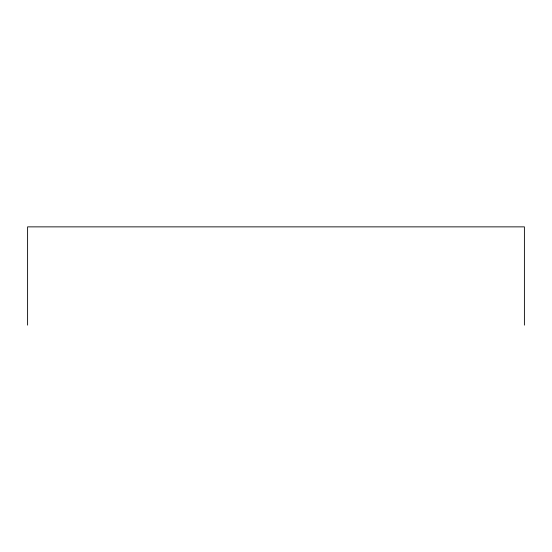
<?xml version="1.0" encoding="UTF-8"?>
<svg xmlns="http://www.w3.org/2000/svg" width="552" height="552" viewBox="0 0 552 552"><rect width="100%" height="100%" fill="white"/><g stroke="black" fill="none" stroke-linecap="round" stroke-linejoin="round"><path stroke-width="0.83" d="M524.4 325.135L524.4 226.865L27.6 226.865L27.6 325.135"/></g></svg>
